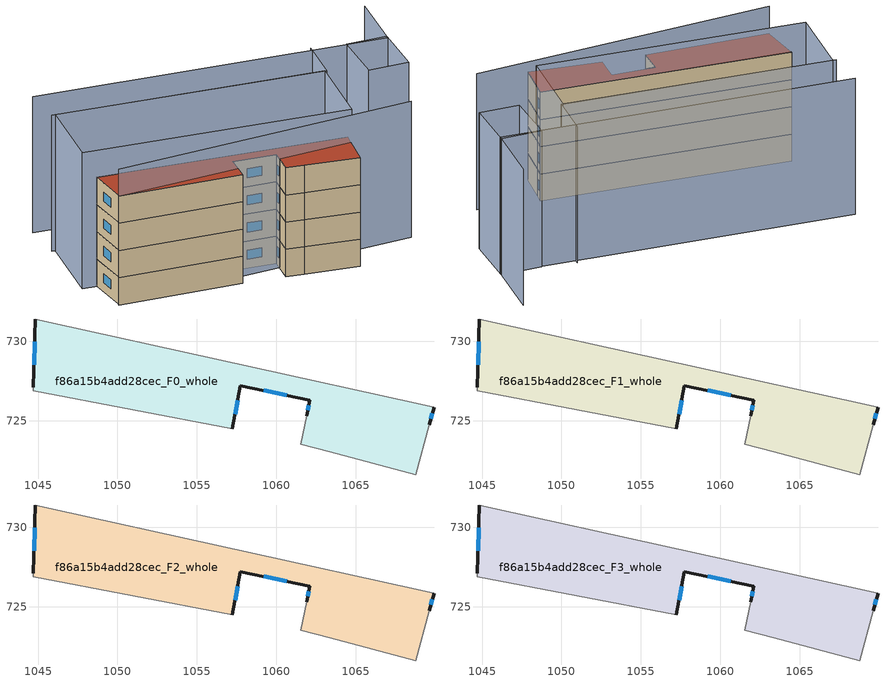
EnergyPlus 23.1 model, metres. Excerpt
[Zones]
f86a15b4add28cec_F0_whole
 floor ground (EU_floor_Construction): 1069.94,725.84 1069.64,724.74 1068.8,721.59 1063.36,723.04 1061.54,723.52 1061.92,725.32 1062.12,726.29 1057.75,727.2 1057.24,724.49 1044.68,726.88 1044.71,727.11 1044.82,731.38 z0
 wall outside (EU_wall_Construction): 1057.24,724.49 1057.75,727.2 1062.12,726.29 1061.92,725.32 / 1044.82,731.38 1044.71,727.11 / 1069.64,724.74 1069.94,725.84 z0:3
 wall adiabatic (EU_wall_Construction): 1044.71,727.11 1044.68,726.88 1057.24,724.49 / 1069.94,725.84 1044.82,731.38 / 1061.92,725.32 1061.54,723.52 1063.36,723.04 1068.8,721.59 1069.64,724.74 z0:3
 window (EU_Window_Construction): 1059.21,726.9 1060.66,726.6 / 1057.41,725.39 1057.58,726.3 / 1044.79,729.96 1044.75,728.53 / 1069.74,725.11 1069.84,725.48 / 1062.05,725.97 1061.99,725.65 z1:2
f86a15b4add28cec_F1_whole
 floor to f86a15b4add28cec_F0_whole (EU_floor_Construction): 1069.94,725.84 1069.64,724.74 1068.8,721.59 1063.36,723.04 1061.54,723.52 1061.92,725.32 1062.12,726.29 1057.75,727.2 1057.24,724.49 1044.68,726.88 1044.71,727.11 1044.82,731.38 z3
 wall outside (EU_wall_Construction): 1057.24,724.49 1057.75,727.2 1062.12,726.29 1061.92,725.32 / 1044.82,731.38 1044.71,727.11 / 1069.64,724.74 1069.94,725.84 z3:6
 wall adiabatic (EU_wall_Construction): 1044.71,727.11 1044.68,726.88 1057.24,724.49 / 1069.94,725.84 1044.82,731.38 / 1061.92,725.32 1061.54,723.52 1063.36,723.04 1068.8,721.59 1069.64,724.74 z3:6
 window (EU_Window_Construction): 1059.21,726.9 1060.66,726.6 / 1057.41,725.39 1057.58,726.3 / 1044.79,729.96 1044.75,728.53 / 1069.74,725.11 1069.84,725.48 / 1062.05,725.97 1061.99,725.65 z4:5
f86a15b4add28cec_F2_whole
 floor to f86a15b4add28cec_F1_whole (EU_floor_Construction): 1069.94,725.84 1069.64,724.74 1068.8,721.59 1063.36,723.04 1061.54,723.52 1061.92,725.32 1062.12,726.29 1057.75,727.2 1057.24,724.49 1044.68,726.88 1044.71,727.11 1044.82,731.38 z6
 wall outside (EU_wall_Construction): 1057.24,724.49 1057.75,727.2 1062.12,726.29 1061.92,725.32 / 1044.82,731.38 1044.71,727.11 / 1069.64,724.74 1069.94,725.84 z6:9
 wall adiabatic (EU_wall_Construction): 1044.71,727.11 1044.68,726.88 1057.24,724.49 / 1069.94,725.84 1044.82,731.38 / 1061.92,725.32 1061.54,723.52 1063.36,723.04 1068.8,721.59 1069.64,724.74 z6:9
 window (EU_Window_Construction): 1059.21,726.9 1060.66,726.6 / 1057.41,725.39 1057.58,726.3 / 1044.79,729.96 1044.75,728.53 / 1069.74,725.11 1069.84,725.48 / 1062.05,725.97 1061.99,725.65 z7:8
f86a15b4add28cec_F3_whole
 floor to f86a15b4add28cec_F2_whole (EU_floor_Construction): 1069.94,725.84 1069.64,724.74 1068.8,721.59 1063.36,723.04 1061.54,723.52 1061.92,725.32 1062.12,726.29 1057.75,727.2 1057.24,724.49 1044.68,726.88 1044.71,727.11 1044.82,731.38 z9
 wall outside (EU_wall_Construction): 1057.24,724.49 1057.75,727.2 1062.12,726.29 1061.92,725.32 / 1044.82,731.38 1044.71,727.11 / 1069.64,724.74 1069.94,725.84 z9:12
 wall adiabatic (EU_wall_Construction): 1044.71,727.11 1044.68,726.88 1057.24,724.49 / 1069.94,725.84 1044.82,731.38 / 1061.92,725.32 1061.54,723.52 1063.36,723.04 1068.8,721.59 1069.64,724.74 z9:12
 window (EU_Window_Construction): 1059.21,726.9 1060.66,726.6 / 1057.41,725.39 1057.58,726.3 / 1044.79,729.96 1044.75,728.53 / 1069.74,725.11 1069.84,725.48 / 1062.05,725.97 1061.99,725.65 z10:11
 roof outside (EU_roof_Construction): 1068.8,721.59 1069.64,724.74 1069.94,725.84 1044.82,731.38 1044.71,727.11 1044.68,726.88 1057.24,724.49 1057.75,727.2 1062.12,726.29 1061.92,725.32 1061.54,723.52 1063.36,723.04 z12
shading: 1044.68,726.89 1076.14,724.19 / 1073.29,738.43 1072.28,733.74 / 1072.28,733.74 1044.72,739.64 / 1082.19,743.14 1080.8,736.43 / 1080.8,736.43 1045.07,743.84 / 1045.08,739.58 1072.06,733.78 / 1072.06,733.78 1070.34,725.76 / 1070.34,725.76 1043.35,731.56 / 1043.35,731.56 1045.08,739.58 / 1080.85,736.76 1079.99,731.12 / 1079.99,731.12 1075.82,731.76 / 1075.82,731.76 1076.68,737.39 / 1076.68,737.39 1080.85,736.76 z0:15
[Building]
EU S2 Campaign: North Axis=0; Terrain=City; Solar Distribution=FullExterior
[Site:Location]
Bologna: Latitude=44.5; Longitude=11.25; Time Zone=1; Elevation=37
[SizingPeriod:WeatherFileDays]
AnnualSizingPeriod: Begin Month=1; Begin Day of Month=1; End Month=12; End Day of Month=31; Day of Week for Start Day=Monday; Use Weather File Daylight Saving Period=No; Use Weather File Rain and Snow Indicators=No
[MATERIAL]
EU_InternalMass_Material: Roughness=MediumRough; Thickness=0.1; Conductivity=1; Density=1800; Specific Heat=900; Thermal Absorptance=0.9; Solar Absorptance=0.7; Visible Absorptance=0.7
[MATERIAL:NOMASS] Roughness=MediumRough; Thermal Absorptance=0.9; Solar Absorptance=0.7; Visible Absorptance=0.7
Name | Thermal Resistance
EU_wall_NoMass | 0.937881
EU_roof_NoMass | 0.548572
EU_floor_NoMass | 0.71348
[WINDOWMATERIAL:SIMPLEGLAZINGSYSTEM]
EU_Window_SimpleGlazing: UFactor=4.25633; Solar Heat Gain Coefficient=0.85; Visible Transmittance=0.85
[CONSTRUCTION]
EU_wall_Construction: EU_wall_NoMass
EU_roof_Construction: EU_roof_NoMass
EU_floor_Construction: EU_floor_NoMass
EU_Window_Construction: EU_Window_SimpleGlazing
EU_InternalMass_Construction: EU_InternalMass_Material
[ZONE] Type=1; Multiplier=1; Ceiling Height=autocalculate; Volume=281.233; Floor Area=autocalculate; Part of Total Floor Area=Yes
f86a15b4add28cec_F0_whole; f86a15b4add28cec_F1_whole; f86a15b4add28cec_F2_whole; f86a15b4add28cec_F3_whole
[INTERNALMASS] Construction=EU_InternalMass_Construction; Surface Area=93.7922
Name | Zone or ZoneList
f86a15b4add28cec_F0_whole_EU_InternalMass | f86a15b4add28cec_F0_whole
f86a15b4add28cec_F1_whole_EU_InternalMass | f86a15b4add28cec_F1_whole
f86a15b4add28cec_F2_whole_EU_InternalMass | f86a15b4add28cec_F2_whole
f86a15b4add28cec_F3_whole_EU_InternalMass | f86a15b4add28cec_F3_whole
[OTHEREQUIPMENT] Fuel Type=Electricity; Design Level Calculation Method=Watts/Area; Power per Zone Floor Area=1; Fraction Latent=0; Fraction Radiant=0; Fraction Lost=0; Carbon Dioxide Generation Rate=0; EndUse Subcategory=EU_Step8_InternalGains
Name | Zone or ZoneList or Space or SpaceList | Schedule
EU_Step8_InternalGain_f86a15b4add28cec_F0_whole_f000 | f86a15b4add28cec_F0_whole | EU_Step8_GainSchedule_f86a15b4add28cec_F0_whole_f000
EU_Step8_InternalGain_f86a15b4add28cec_F1_whole_f000 | f86a15b4add28cec_F1_whole | EU_Step8_GainSchedule_f86a15b4add28cec_F1_whole_f000
EU_Step8_InternalGain_f86a15b4add28cec_F2_whole_f000 | f86a15b4add28cec_F2_whole | EU_Step8_GainSchedule_f86a15b4add28cec_F2_whole_f000
EU_Step8_InternalGain_f86a15b4add28cec_F3_whole_f000 | f86a15b4add28cec_F3_whole | EU_Step8_GainSchedule_f86a15b4add28cec_F3_whole_f000
[ZONEVENTILATION:DESIGNFLOWRATE] Schedule=EU_AlwaysOn; Design Flow Rate Calculation Method=AirChanges/Hour; Air Changes per Hour=0.687892; Ventilation Type=Natural; Fan Pressure Rise=0; Fan Total Efficiency=1; Constant Term Coefficient=1; Temperature Term Coefficient=0; Velocity Term Coefficient=0; Velocity Squared Term Coefficient=0; Minimum Indoor Temperature=-100; Maximum Indoor Temperature=100; Delta Temperature=-100; Minimum Outdoor Temperature=-100; Maximum Outdoor Temperature=100; Maximum Wind Speed=40
Name | Zone or ZoneList or Space or SpaceList
EU_ConstantAir_f86a15b4add28cec_F0_whole | f86a15b4add28cec_F0_whole
EU_ConstantAir_f86a15b4add28cec_F1_whole | f86a15b4add28cec_F1_whole
EU_ConstantAir_f86a15b4add28cec_F2_whole | f86a15b4add28cec_F2_whole
EU_ConstantAir_f86a15b4add28cec_F3_whole | f86a15b4add28cec_F3_whole
[HVACTEMPLATE:THERMOSTAT] Constant Heating Setpoint=20; Constant Cooling Setpoint=50
EU_HeatOnly_f86a15b4add28cec_F0_whole; EU_HeatOnly_f86a15b4add28cec_F1_whole; EU_HeatOnly_f86a15b4add28cec_F2_whole; EU_HeatOnly_f86a15b4add28cec_F3_whole
[HVACTEMPLATE:ZONE:IDEALLOADSAIRSYSTEM] System Availability Schedule=EU_AlwaysOn; Maximum Heating Supply Air Temperature=50; Minimum Cooling Supply Air Temperature=13; Maximum Heating Supply Air Humidity Ratio=0.0156; Minimum Cooling Supply Air Humidity Ratio=0.0077; Heating Limit=NoLimit; Cooling Limit=NoLimit; Heating Availability Schedule=EU_AlwaysOn; Cooling Availability Schedule=EU_CoolingOff; Dehumidification Control Type=ConstantSensibleHeatRatio; Cooling Sensible Heat Ratio=0.7; Dehumidification Setpoint=60; Humidification Control Type=None; Humidification Setpoint=30; Outdoor Air Method=None; Outdoor Air Flow Rate per Person=0.00944; Outdoor Air Flow Rate per Zone Floor Area=0; Outdoor Air Flow Rate per Zone=0; Demand Controlled Ventilation Type=None; Outdoor Air Economizer Type=NoEconomizer; Heat Recovery Type=None; Sensible Heat Recovery Effectiveness=0.7; Latent Heat Recovery Effectiveness=0.65
Name | Template Thermostat
f86a15b4add28cec_F0_whole | EU_HeatOnly_f86a15b4add28cec_F0_whole
f86a15b4add28cec_F1_whole | EU_HeatOnly_f86a15b4add28cec_F1_whole
f86a15b4add28cec_F2_whole | EU_HeatOnly_f86a15b4add28cec_F2_whole
f86a15b4add28cec_F3_whole | EU_HeatOnly_f86a15b4add28cec_F3_whole
[SIZING:ZONE] Zone Cooling Design Supply Air Temperature Input Method=SupplyAirTemperature; Zone Cooling Design Supply Air Temperature=13; Zone Heating Design Supply Air Temperature Input Method=SupplyAirTemperature; Zone Heating Design Supply Air Temperature=50; Zone Cooling Design Supply Air Humidity Ratio=0.008; Zone Heating Design Supply Air Humidity Ratio=0.008; Cooling Design Air Flow Method=DesignDay; Cooling Design Air Flow Rate=0; Cooling Minimum Air Flow per Zone Floor Area=0.000762; Cooling Minimum Air Flow=0; Cooling Minimum Air Flow Fraction=0.2; Heating Design Air Flow Method=DesignDay; Heating Design Air Flow Rate=0; Heating Maximum Air Flow per Zone Floor Area=0.002032; Heating Maximum Air Flow=0.141576; Heating Maximum Air Flow Fraction=0.3; Account for Dedicated Outdoor Air System=No; Dedicated Outdoor Air System Control Strategy=NeutralSupplyAir; Dedicated Outdoor Air Low Setpoint Temperature for Design=autosize; Dedicated Outdoor Air High Setpoint Temperature for Design=autosize; Zone Load Sizing Method=Sensible Load Only No Latent Load; Zone Latent Cooling Design Supply Air Humidity Ratio Input Method=HumidityRatioDifference; Zone Cooling Design Supply Air Humidity Ratio Difference=0.005; Zone Latent Heating Design Supply Air Humidity Ratio Input Method=HumidityRatioDifference; Zone Humidification Design Supply Air Humidity Ratio Difference=0.005
f86a15b4add28cec_F0_whole; f86a15b4add28cec_F1_whole; f86a15b4add28cec_F2_whole; f86a15b4add28cec_F3_whole
[SCHEDULE:CONSTANT]
Name | Hourly Value
EU_AlwaysOn | 1
EU_CoolingOff | 0
[SCHEDULE:FILE] Column Number=1; Rows to Skip at Top=0; Number of Hours of Data=8760; Column Separator=Comma; Interpolate to Timestep=No; Minutes per Item=60; Adjust Schedule for Daylight Savings=Yes
Name | File
EU_Step8_GainSchedule_f86a15b4add28cec_F0_whole_f000 | ../../schedules/f86a15b4add28cec/f86a15b4add28cec_F0_whole_f000_gain.csv
EU_Step8_GainSchedule_f86a15b4add28cec_F1_whole_f000 | ../../schedules/f86a15b4add28cec/f86a15b4add28cec_F1_whole_f000_gain.csv
EU_Step8_GainSchedule_f86a15b4add28cec_F2_whole_f000 | ../../schedules/f86a15b4add28cec/f86a15b4add28cec_F2_whole_f000_gain.csv
EU_Step8_GainSchedule_f86a15b4add28cec_F3_whole_f000 | ../../schedules/f86a15b4add28cec/f86a15b4add28cec_F3_whole_f000_gain.csv
